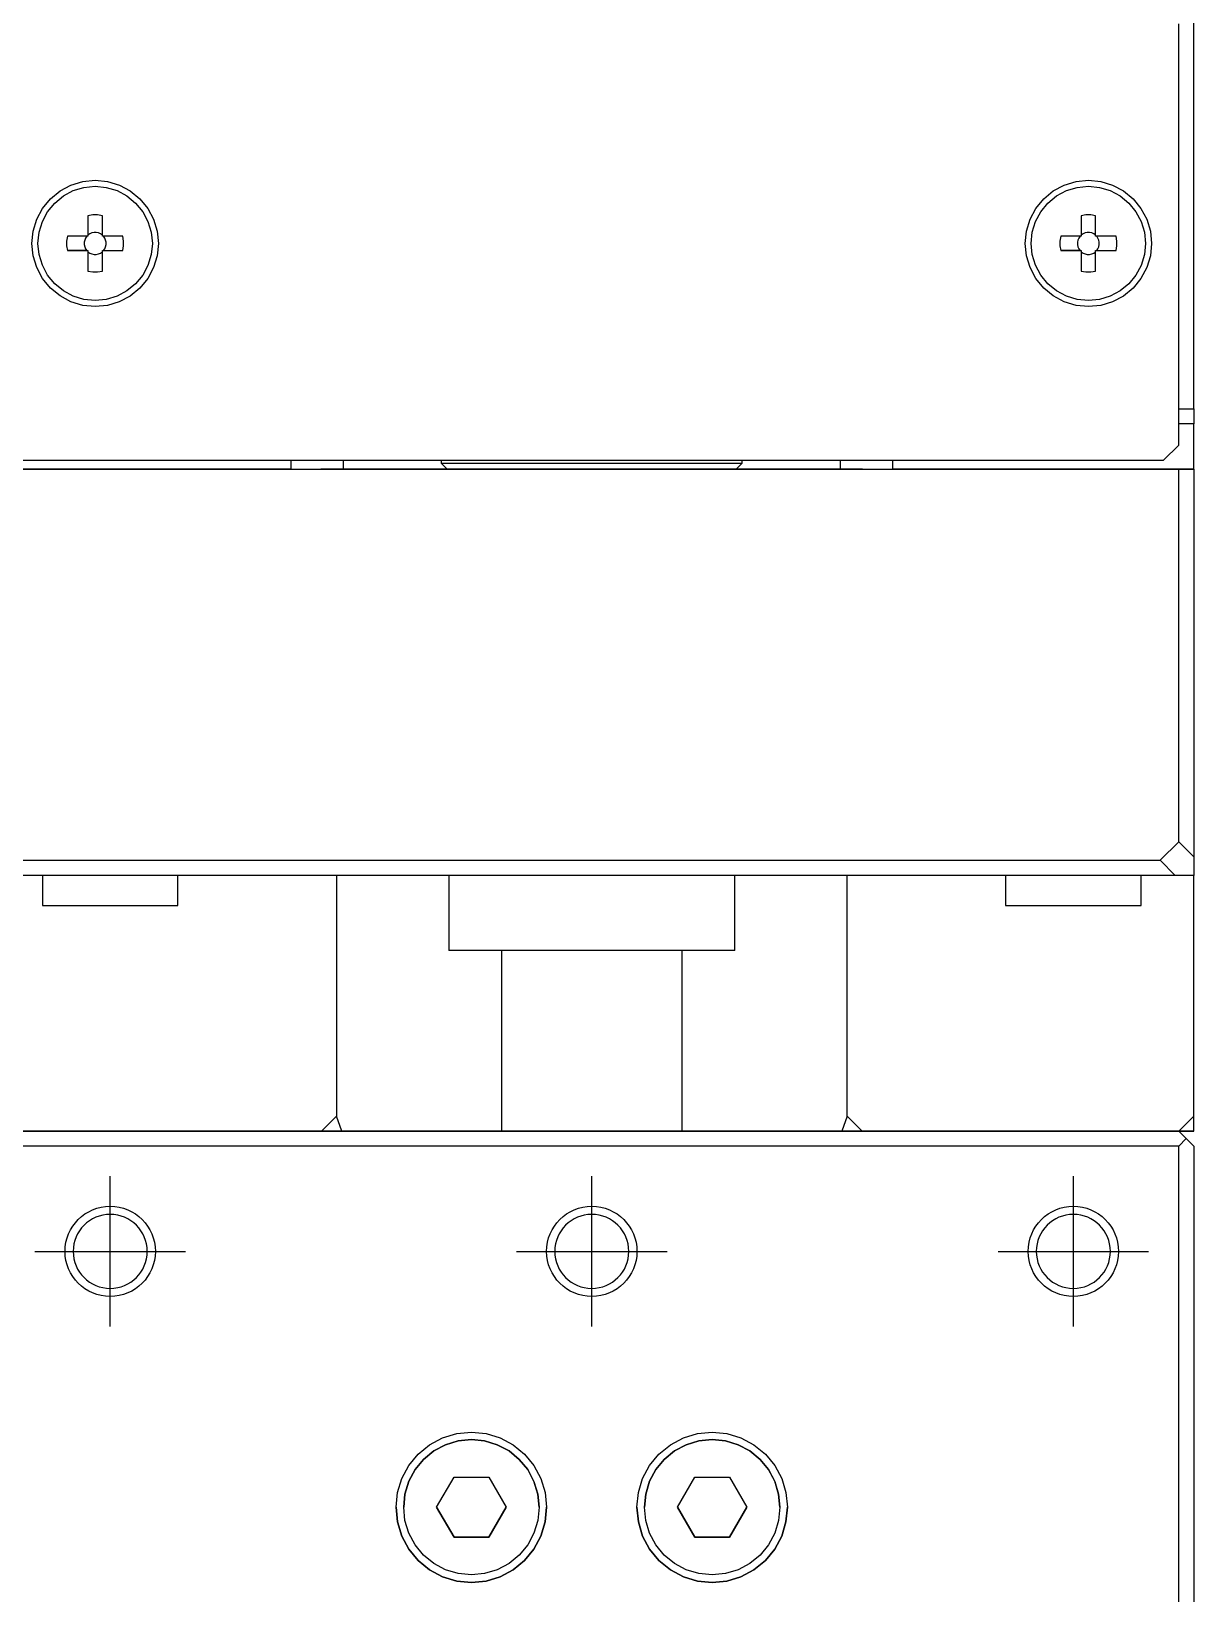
# Model space of a CAD drawing. Extents: x 0 to 698, y -8 to 617.
# Drawn here: x 295.3 to 333.9, y 69.6 to 121.5 of the extents above; entities that cross this region are included whole.
import ezdxf

# ---------------------------------------------------------------- set-up
doc = ezdxf.new("R2010")
doc.units = 0
doc.header["$LTSCALE"] = 0.5
doc.linetypes.add('CENTER', pattern=[50.8, 31.75, -6.35, 6.35, -6.35])
for name, color, linetype in [('MSM_CENTER', 1, 'CENTER'), ('MSM_CONTINUOUS', 7, 'CONTINUOUS'), ('MSM_NARROW', 5, 'CONTINUOUS')]:
    doc.layers.add(name, color=color, linetype=linetype)

msp = doc.modelspace()

# ---------------------------------------------------------------- linework, layer by layer
at = {"layer": 'MSM_CENTER'}
for p, q in [((297.896, 78.5), (297.896, 83.5)), ((313.896, 78.5), (313.896, 83.5)), ((329.896, 78.5), (329.896, 83.5)), ((295.396, 81), (300.396, 81)), ((311.396, 81), (316.396, 81)), ((327.396, 81), (332.396, 81))]:
    msp.add_line(p, q, dxfattribs=at)
at = {"layer": 'MSM_CONTINUOUS'}
for p, q in [((333.896, 108.998), (333.896, 122.498)), ((333.396, 107.798), (333.396, 121.798)), ((296.229, 116.244), (296.592, 116.438)), ((296.592, 116.438), (296.986, 116.557)), ((296.669, 116.253), (297.025, 116.361)), ((296.986, 116.557), (297.396, 116.598)), ((297.025, 116.361), (297.396, 116.398)), ((297.396, 116.598), (297.806, 116.557)), ((297.396, 116.398), (297.767, 116.361)), ((297.767, 116.361), (298.123, 116.253)), ((297.806, 116.557), (298.2, 116.438)), ((298.2, 116.438), (298.563, 116.244)), ((329.229, 116.244), (329.592, 116.438)), ((329.592, 116.438), (329.986, 116.557)), ((329.669, 116.253), (330.025, 116.361)), ((329.986, 116.557), (330.396, 116.598)), ((330.025, 116.361), (330.396, 116.398)), ((330.396, 116.598), (330.806, 116.557)), ((330.396, 116.398), (330.767, 116.361)), ((330.767, 116.361), (331.123, 116.253)), ((330.806, 116.557), (331.2, 116.438)), ((331.2, 116.438), (331.563, 116.244)), ((295.65, 115.664), (295.911, 115.983)), ((295.816, 115.553), (296.053, 115.841)), ((295.911, 115.983), (296.229, 116.244)), ((296.053, 115.841), (296.34, 116.077)), ((296.34, 116.077), (296.669, 116.253)), ((298.123, 116.253), (298.452, 116.077)), ((298.452, 116.077), (298.74, 115.841)), ((298.563, 116.244), (298.881, 115.982)), ((298.74, 115.841), (298.976, 115.553)), ((298.881, 115.982), (299.142, 115.664)), ((328.65, 115.664), (328.911, 115.983)), ((328.816, 115.553), (329.053, 115.841)), ((328.911, 115.983), (329.229, 116.244)), ((329.053, 115.841), (329.34, 116.077)), ((329.34, 116.077), (329.669, 116.253)), ((331.123, 116.253), (331.452, 116.077)), ((331.452, 116.077), (331.74, 115.841)), ((331.563, 116.244), (331.881, 115.982)), ((331.74, 115.841), (331.976, 115.553)), ((331.881, 115.982), (332.142, 115.664)), ((295.336, 114.907), (295.456, 115.301)), ((295.456, 115.301), (295.65, 115.664)), ((295.641, 115.225), (295.816, 115.553)), ((297.315, 115.444), (297.156, 115.417)), ((297.156, 115.417), (297.156, 114.738)), ((297.477, 115.444), (297.315, 115.444)), ((297.636, 115.417), (297.477, 115.444)), ((297.636, 114.738), (297.636, 115.417)), ((298.976, 115.553), (299.151, 115.225)), ((299.142, 115.664), (299.336, 115.301)), ((299.336, 115.301), (299.456, 114.907)), ((328.336, 114.907), (328.456, 115.301)), ((328.456, 115.301), (328.65, 115.664)), ((328.641, 115.225), (328.816, 115.553)), ((330.315, 115.444), (330.156, 115.417)), ((330.156, 115.417), (330.156, 114.738)), ((330.477, 115.444), (330.315, 115.444)), ((330.636, 115.417), (330.477, 115.444)), ((330.636, 114.738), (330.636, 115.417)), ((331.976, 115.553), (332.151, 115.225)), ((332.142, 115.664), (332.336, 115.301)), ((332.336, 115.301), (332.456, 114.907)), ((295.296, 114.498), (295.336, 114.907)), ((295.496, 114.498), (295.532, 114.868)), ((295.532, 114.868), (295.641, 115.225)), ((297.217, 114.815), (297.156, 114.772)), ((297.285, 114.845), (297.217, 114.815)), ((297.359, 114.861), (297.285, 114.845)), ((297.433, 114.861), (297.359, 114.861)), ((297.506, 114.845), (297.433, 114.861)), ((297.575, 114.815), (297.506, 114.845)), ((297.636, 114.772), (297.575, 114.815)), ((299.151, 115.225), (299.259, 114.868)), ((299.259, 114.868), (299.296, 114.497)), ((299.456, 114.907), (299.496, 114.497)), ((328.296, 114.498), (328.336, 114.907)), ((328.496, 114.498), (328.532, 114.868)), ((328.532, 114.868), (328.641, 115.225)), ((330.217, 114.815), (330.156, 114.772)), ((330.285, 114.845), (330.217, 114.815)), ((330.359, 114.861), (330.285, 114.845)), ((330.433, 114.861), (330.359, 114.861)), ((330.506, 114.845), (330.433, 114.861)), ((330.575, 114.815), (330.506, 114.845)), ((330.636, 114.772), (330.575, 114.815)), ((332.151, 115.225), (332.259, 114.868)), ((332.259, 114.868), (332.296, 114.497)), ((332.456, 114.907), (332.496, 114.497)), ((295.336, 114.088), (295.296, 114.498)), ((295.532, 114.127), (295.496, 114.498)), ((296.477, 114.738), (296.449, 114.578)), ((296.449, 114.578), (296.449, 114.417)), ((296.449, 114.417), (296.477, 114.258)), ((297.156, 114.738), (296.477, 114.738)), ((297.121, 114.258), (296.477, 114.258)), ((296.477, 114.258), (297.156, 114.258)), ((297.048, 114.608), (297.033, 114.535)), ((297.033, 114.535), (297.033, 114.46)), ((297.033, 114.46), (297.048, 114.387)), ((297.078, 114.677), (297.048, 114.608)), ((297.048, 114.387), (297.078, 114.319)), ((297.121, 114.738), (297.078, 114.677)), ((297.078, 114.319), (297.121, 114.258)), ((297.121, 114.258), (297.156, 114.258)), ((297.156, 114.258), (297.156, 114.258)), ((297.156, 114.258), (297.156, 113.578)), ((298.315, 114.738), (297.636, 114.738)), ((297.636, 113.578), (297.636, 114.258)), ((297.636, 114.258), (298.315, 114.258)), ((297.636, 114.258), (297.671, 114.258)), ((297.636, 114.258), (297.636, 114.258)), ((297.714, 114.677), (297.671, 114.738)), ((297.671, 114.258), (297.714, 114.319)), ((297.671, 114.258), (298.315, 114.258)), ((297.744, 114.608), (297.714, 114.677)), ((297.714, 114.319), (297.744, 114.387)), ((297.759, 114.535), (297.744, 114.608)), ((297.744, 114.387), (297.759, 114.46)), ((297.759, 114.46), (297.759, 114.535)), ((298.342, 114.578), (298.315, 114.738)), ((298.315, 114.258), (298.342, 114.417)), ((298.342, 114.417), (298.342, 114.578)), ((299.296, 114.497), (299.259, 114.127)), ((299.496, 114.497), (299.456, 114.088)), ((328.336, 114.088), (328.296, 114.498)), ((328.532, 114.127), (328.496, 114.498)), ((329.477, 114.738), (329.449, 114.578)), ((329.449, 114.578), (329.449, 114.417)), ((329.449, 114.417), (329.477, 114.258)), ((330.156, 114.738), (329.477, 114.738)), ((330.121, 114.258), (329.477, 114.258)), ((329.477, 114.258), (330.156, 114.258)), ((330.048, 114.608), (330.033, 114.535)), ((330.033, 114.535), (330.033, 114.46)), ((330.033, 114.46), (330.048, 114.387)), ((330.078, 114.677), (330.048, 114.608)), ((330.048, 114.387), (330.078, 114.319)), ((330.121, 114.738), (330.078, 114.677)), ((330.078, 114.319), (330.121, 114.258)), ((330.121, 114.258), (330.156, 114.258)), ((330.156, 114.258), (330.156, 114.258)), ((330.156, 114.258), (330.156, 113.578)), ((331.315, 114.738), (330.636, 114.738)), ((330.636, 114.258), (331.315, 114.258)), ((330.636, 113.578), (330.636, 114.258)), ((330.636, 114.258), (330.636, 114.258)), ((330.636, 114.258), (330.671, 114.258)), ((330.714, 114.677), (330.671, 114.738)), ((330.671, 114.258), (330.714, 114.319)), ((330.671, 114.258), (331.315, 114.258)), ((330.744, 114.608), (330.714, 114.677)), ((330.714, 114.319), (330.744, 114.387)), ((330.759, 114.535), (330.744, 114.608)), ((330.744, 114.387), (330.759, 114.46)), ((330.759, 114.46), (330.759, 114.535)), ((331.342, 114.578), (331.315, 114.738)), ((331.315, 114.258), (331.342, 114.417)), ((331.342, 114.417), (331.342, 114.578)), ((332.296, 114.497), (332.259, 114.127)), ((332.496, 114.497), (332.456, 114.088)), ((295.456, 113.694), (295.336, 114.088)), ((295.641, 113.771), (295.532, 114.127)), ((295.816, 113.442), (295.641, 113.771)), ((297.156, 114.223), (297.217, 114.18)), ((297.217, 114.18), (297.285, 114.15)), ((297.285, 114.15), (297.359, 114.135)), ((297.359, 114.135), (297.433, 114.135)), ((297.433, 114.135), (297.506, 114.15)), ((297.506, 114.15), (297.575, 114.18)), ((297.575, 114.18), (297.636, 114.223)), ((299.151, 113.77), (298.976, 113.442)), ((299.259, 114.127), (299.151, 113.77)), ((299.456, 114.088), (299.336, 113.694)), ((328.456, 113.694), (328.336, 114.088)), ((328.641, 113.771), (328.532, 114.127)), ((328.816, 113.442), (328.641, 113.771)), ((330.156, 114.223), (330.217, 114.18)), ((330.217, 114.18), (330.285, 114.15)), ((330.285, 114.15), (330.359, 114.135)), ((330.359, 114.135), (330.433, 114.135)), ((330.433, 114.135), (330.506, 114.15)), ((330.506, 114.15), (330.575, 114.18)), ((330.575, 114.18), (330.636, 114.223)), ((332.151, 113.77), (331.976, 113.442)), ((332.259, 114.127), (332.151, 113.77)), ((332.456, 114.088), (332.336, 113.694)), ((295.65, 113.331), (295.456, 113.694)), ((295.911, 113.013), (295.65, 113.331)), ((296.052, 113.154), (295.816, 113.442)), ((297.156, 113.578), (297.315, 113.551)), ((297.315, 113.551), (297.477, 113.551)), ((297.477, 113.551), (297.636, 113.578)), ((298.976, 113.442), (298.739, 113.154)), ((299.142, 113.331), (298.881, 113.013)), ((299.336, 113.694), (299.142, 113.331)), ((328.65, 113.331), (328.456, 113.694)), ((328.911, 113.013), (328.65, 113.331)), ((329.052, 113.154), (328.816, 113.442)), ((330.156, 113.578), (330.315, 113.551)), ((330.315, 113.551), (330.477, 113.551)), ((330.477, 113.551), (330.636, 113.578)), ((331.976, 113.442), (331.739, 113.154)), ((332.142, 113.331), (331.881, 113.013)), ((332.336, 113.694), (332.142, 113.331)), ((296.229, 112.752), (295.911, 113.013)), ((296.34, 112.918), (296.052, 113.154)), ((296.592, 112.557), (296.229, 112.752)), ((296.669, 112.742), (296.34, 112.918)), ((297.025, 112.634), (296.669, 112.742)), ((298.123, 112.742), (297.767, 112.634)), ((298.451, 112.918), (298.123, 112.742)), ((298.563, 112.751), (298.199, 112.557)), ((298.739, 113.154), (298.451, 112.918)), ((298.881, 113.013), (298.563, 112.751)), ((329.229, 112.752), (328.911, 113.013)), ((329.34, 112.918), (329.052, 113.154)), ((329.592, 112.557), (329.229, 112.752)), ((329.669, 112.742), (329.34, 112.918)), ((330.025, 112.634), (329.669, 112.742)), ((331.123, 112.742), (330.767, 112.634)), ((331.451, 112.918), (331.123, 112.742)), ((331.563, 112.751), (331.199, 112.557)), ((331.739, 113.154), (331.451, 112.918)), ((331.881, 113.013), (331.563, 112.751)), ((296.986, 112.438), (296.592, 112.557)), ((297.396, 112.398), (296.986, 112.438)), ((297.396, 112.598), (297.025, 112.634)), ((297.767, 112.634), (297.396, 112.598)), ((297.805, 112.438), (297.396, 112.398)), ((298.199, 112.557), (297.805, 112.438)), ((329.986, 112.438), (329.592, 112.557)), ((330.396, 112.398), (329.986, 112.438)), ((330.396, 112.598), (330.025, 112.634)), ((330.767, 112.634), (330.396, 112.598)), ((330.805, 112.438), (330.396, 112.398)), ((331.199, 112.557), (330.805, 112.438)), ((333.396, 108.998), (333.896, 108.998)), ((333.896, 108.998), (333.896, 108.498)), ((333.896, 108.498), (333.396, 108.498)), ((333.896, 106.998), (333.896, 108.498)), ((332.896, 107.298), (333.396, 107.798)), ((303.896, 106.998), (293.896, 106.998)), ((294.396, 106.998), (333.396, 106.998)), ((294.896, 107.298), (332.896, 107.298)), ((303.896, 107.298), (303.896, 106.998)), ((303.896, 106.999), (304.384, 106.999)), ((304.384, 106.999), (304.814, 106.999)), ((304.814, 106.999), (305.167, 106.999)), ((305.069, 106.999), (304.896, 106.999)), ((304.896, 106.999), (305.072, 106.999)), ((305.581, 106.998), (305.069, 106.999)), ((305.072, 106.999), (305.595, 106.999)), ((305.167, 106.999), (305.429, 106.999)), ((305.429, 106.999), (305.591, 107)), ((306.413, 106.998), (305.581, 106.998)), ((305.591, 107), (305.646, 107)), ((305.595, 106.999), (306.445, 107)), ((305.646, 107), (305.646, 107.298)), ((309.095, 107), (305.646, 107)), ((305.696, 106.999), (305.695, 106.998)), ((305.696, 106.999), (305.841, 106.999)), ((305.841, 106.999), (305.696, 106.999)), ((305.841, 106.999), (306.272, 106.998)), ((306.272, 106.999), (305.841, 106.999)), ((306.973, 106.999), (306.272, 106.999)), ((306.272, 106.998), (306.972, 106.998)), ((307.532, 106.998), (306.413, 106.998)), ((306.445, 107), (307.586, 107)), ((306.972, 106.998), (307.918, 106.998)), ((307.919, 107), (306.973, 106.999)), ((307.224, 106.999), (307.096, 106.999)), ((307.096, 106.999), (307.227, 106.999)), ((307.604, 106.998), (307.224, 106.999)), ((307.227, 106.999), (307.615, 106.999)), ((308.896, 106.998), (307.532, 106.998)), ((307.586, 107), (308.976, 107)), ((308.221, 106.998), (307.604, 106.998)), ((307.615, 106.999), (308.246, 106.999)), ((307.918, 106.998), (309.076, 106.998)), ((309.076, 107), (307.919, 107)), ((309.052, 106.998), (308.221, 106.998)), ((308.246, 106.999), (309.095, 106.999)), ((308.896, 107.298), (308.896, 107.199)), ((308.896, 107.199), (309.096, 106.999)), ((308.896, 107.199), (308.992, 107.199)), ((310.452, 106.998), (308.896, 106.998)), ((308.992, 107.199), (309.277, 107.199)), ((310.066, 106.998), (309.052, 106.998)), ((309.196, 106.999), (309.195, 106.998)), ((309.277, 107.199), (309.739, 107.198)), ((309.739, 107.198), (310.36, 107.198)), ((311.223, 106.998), (310.066, 106.998)), ((310.36, 107.198), (311.118, 107.198)), ((312.14, 106.998), (310.452, 106.998)), ((311.118, 107.198), (311.983, 107.198)), ((312.482, 106.998), (311.223, 106.998)), ((311.983, 107.198), (312.92, 107.198)), ((313.896, 106.998), (312.14, 106.998)), ((312.92, 107.198), (313.896, 107.198)), ((313.896, 107.198), (314.871, 107.198)), ((315.652, 106.998), (313.896, 106.998)), ((314.871, 107.198), (315.809, 107.198)), ((316.568, 106.998), (315.31, 106.998)), ((317.34, 106.998), (315.652, 106.998)), ((315.809, 107.198), (316.674, 107.198)), ((317.726, 106.998), (316.568, 106.998)), ((316.674, 107.198), (317.431, 107.198)), ((318.896, 106.998), (317.34, 106.998)), ((317.431, 107.198), (318.053, 107.198)), ((318.74, 106.998), (317.726, 106.998)), ((318.053, 107.198), (318.515, 107.199)), ((318.515, 107.199), (318.8, 107.199)), ((318.597, 106.998), (318.596, 106.999)), ((318.696, 106.999), (318.896, 107.199)), ((322.146, 107), (318.697, 107)), ((318.697, 106.999), (319.546, 106.999)), ((319.873, 107), (318.716, 107)), ((318.716, 106.998), (319.874, 106.998)), ((319.571, 106.998), (318.74, 106.998)), ((318.8, 107.199), (318.896, 107.199)), ((318.816, 107), (320.206, 107)), ((318.896, 107.199), (318.896, 107.298)), ((320.259, 106.998), (318.896, 106.998)), ((319.546, 106.999), (320.176, 106.999)), ((320.188, 106.998), (319.571, 106.998)), ((320.819, 106.999), (319.873, 107)), ((319.874, 106.998), (320.82, 106.998)), ((320.176, 106.999), (320.565, 106.999)), ((320.568, 106.999), (320.188, 106.998)), ((320.206, 107), (321.347, 107)), ((321.379, 106.998), (320.259, 106.998)), ((320.565, 106.999), (320.696, 106.999)), ((320.696, 106.999), (320.568, 106.999)), ((321.52, 106.999), (320.819, 106.999)), ((320.82, 106.998), (321.52, 106.998)), ((321.347, 107), (322.196, 106.999)), ((322.21, 106.998), (321.379, 106.998)), ((321.52, 106.998), (321.951, 106.999)), ((321.951, 106.999), (321.52, 106.999)), ((321.951, 106.999), (322.096, 106.999)), ((322.096, 106.999), (321.951, 106.999)), ((322.096, 106.998), (322.096, 106.999)), ((322.146, 107.298), (322.146, 107)), ((322.146, 107), (322.201, 107)), ((322.196, 106.999), (322.719, 106.999)), ((322.201, 107), (322.363, 106.999)), ((322.723, 106.999), (322.21, 106.998)), ((322.363, 106.999), (322.625, 106.999)), ((322.625, 106.999), (322.978, 106.999)), ((322.719, 106.999), (322.896, 106.999)), ((322.896, 106.999), (322.723, 106.999)), ((322.978, 106.999), (323.407, 106.999)), ((323.407, 106.999), (323.896, 106.999)), ((323.896, 106.998), (323.896, 107.298)), ((333.896, 106.998), (323.896, 106.998)), ((333.396, 106.998), (333.896, 106.998)), ((333.396, 94.61), (333.396, 106.998)), ((333.896, 106.998), (333.896, 106.998)), ((333.896, 106.998), (333.896, 94.11)), ((332.784, 93.998), (333.396, 94.61)), ((333.396, 94.61), (333.896, 94.11)), ((295.008, 93.998), (332.784, 93.998)), ((333.284, 93.498), (332.784, 93.998)), ((333.896, 94.11), (333.896, 93.498)), ((333.284, 93.498), (294.508, 93.498)), ((295.646, 93.498), (295.646, 92.498)), ((300.146, 92.498), (300.146, 93.498)), ((305.411, 93.498), (305.411, 85.499)), ((309.146, 93.498), (309.146, 90.999)), ((318.646, 90.999), (318.646, 93.498)), ((322.381, 85.499), (322.381, 93.498)), ((327.646, 93.498), (327.646, 92.498)), ((332.146, 92.498), (332.146, 93.498)), ((333.896, 93.498), (333.284, 93.498)), ((333.896, 85.499), (333.896, 93.498)), ((295.646, 92.498), (295.689, 92.498)), ((295.689, 92.498), (295.817, 92.498)), ((295.817, 92.498), (296.025, 92.498)), ((296.025, 92.498), (296.305, 92.498)), ((296.305, 92.498), (296.646, 92.498)), ((296.646, 92.498), (297.035, 92.498)), ((297.035, 92.498), (297.457, 92.498)), ((297.457, 92.498), (297.896, 92.498)), ((297.896, 92.498), (298.335, 92.498)), ((298.335, 92.498), (298.757, 92.498)), ((298.757, 92.498), (299.146, 92.498)), ((299.146, 92.498), (299.487, 92.498)), ((299.487, 92.498), (299.767, 92.498)), ((299.767, 92.498), (299.975, 92.498)), ((299.975, 92.498), (300.103, 92.498)), ((300.103, 92.498), (300.146, 92.498)), ((327.646, 92.498), (327.689, 92.498)), ((327.689, 92.498), (327.817, 92.498)), ((327.817, 92.498), (328.025, 92.498)), ((328.025, 92.498), (328.305, 92.498)), ((328.305, 92.498), (328.646, 92.498)), ((328.646, 92.498), (329.035, 92.498)), ((329.035, 92.498), (329.457, 92.498)), ((329.457, 92.498), (329.896, 92.498)), ((329.896, 92.498), (330.335, 92.498)), ((330.335, 92.498), (330.757, 92.498)), ((330.757, 92.498), (331.146, 92.498)), ((331.146, 92.498), (331.487, 92.498)), ((331.487, 92.498), (331.767, 92.498)), ((331.767, 92.498), (331.975, 92.498)), ((331.975, 92.498), (332.103, 92.498)), ((332.103, 92.498), (332.146, 92.498)), ((309.237, 90.999), (309.146, 90.999)), ((309.507, 90.999), (309.237, 90.999)), ((309.946, 90.998), (309.507, 90.999)), ((310.537, 90.998), (309.946, 90.998)), ((311.257, 90.998), (310.537, 90.998)), ((310.896, 90.998), (310.896, 84.998)), ((312.078, 90.998), (311.257, 90.998)), ((312.969, 90.998), (312.078, 90.998)), ((313.896, 90.998), (312.969, 90.998)), ((314.823, 90.998), (313.896, 90.998)), ((315.714, 90.998), (314.823, 90.998)), ((316.535, 90.998), (315.714, 90.998)), ((317.255, 90.998), (316.535, 90.998)), ((316.896, 84.998), (316.896, 90.998)), ((317.845, 90.998), (317.255, 90.998)), ((318.284, 90.999), (317.845, 90.998)), ((318.555, 90.999), (318.284, 90.999)), ((318.646, 90.999), (318.555, 90.999)), ((305.411, 85.499), (304.911, 84.999)), ((305.59, 84.999), (305.411, 85.499)), ((322.381, 85.499), (322.202, 84.999)), ((322.881, 84.999), (322.381, 85.499)), ((333.896, 85.499), (333.396, 84.999)), ((333.896, 84.999), (333.896, 85.499)), ((333.896, 85), (277.096, 85)), ((294.396, 84.999), (304.911, 84.999)), ((294.396, 84.998), (333.396, 84.998)), ((295.25, 84.999), (295.409, 84.999)), ((295.409, 84.999), (295.668, 84.999)), ((295.668, 84.999), (296.016, 84.999)), ((296.016, 84.999), (296.44, 84.999)), ((301.696, 84.999), (296.157, 84.999)), ((296.157, 84.999), (296.157, 84.999)), ((296.44, 84.999), (296.924, 84.998)), ((296.924, 84.998), (297.45, 84.998)), ((297.45, 84.998), (297.996, 84.998)), ((297.996, 84.998), (300.696, 84.998)), ((306.896, 84.998), (300.696, 84.998)), ((300.696, 84.998), (300.696, 84.998)), ((301.696, 84.999), (304.396, 84.999)), ((301.696, 84.999), (301.696, 84.998)), ((304.396, 84.999), (304.958, 84.999)), ((304.911, 84.999), (305.59, 84.999)), ((304.958, 84.999), (305.498, 84.999)), ((305.498, 84.999), (305.993, 84.999)), ((306.896, 85), (305.59, 84.999)), ((305.993, 84.999), (306.896, 84.999)), ((306.896, 84.999), (306.896, 85)), ((308.047, 85), (306.896, 85)), ((306.896, 84.999), (306.896, 84.998)), ((320.896, 84.998), (306.896, 84.998)), ((310.896, 85), (307.188, 85)), ((309.396, 85), (308.047, 85)), ((310.896, 85), (309.396, 85)), ((320.604, 85), (316.896, 85)), ((318.396, 85), (316.896, 85)), ((319.744, 85), (318.396, 85)), ((320.896, 85), (319.744, 85)), ((320.896, 84.999), (320.896, 85)), ((322.202, 84.999), (320.896, 85)), ((320.896, 84.998), (320.896, 84.999)), ((320.896, 84.999), (321.799, 84.999)), ((327.096, 84.998), (320.896, 84.998)), ((322.294, 84.999), (321.799, 84.999)), ((322.202, 84.999), (322.881, 84.999)), ((322.833, 84.999), (322.294, 84.999)), ((323.396, 84.999), (322.833, 84.999)), ((322.881, 84.999), (333.396, 84.999)), ((326.096, 84.999), (323.396, 84.999)), ((326.096, 84.999), (326.096, 84.998)), ((327.096, 84.998), (329.796, 84.998)), ((327.096, 84.998), (327.096, 84.998)), ((329.796, 84.998), (330.342, 84.998)), ((330.342, 84.998), (330.867, 84.998)), ((330.867, 84.998), (331.352, 84.999)), ((331.352, 84.999), (331.776, 84.999)), ((331.776, 84.999), (332.124, 84.999)), ((332.124, 84.999), (332.383, 84.999)), ((332.383, 84.999), (332.542, 84.999)), ((332.542, 84.999), (332.596, 84.999)), ((332.596, 84.999), (332.596, 84.999)), ((332.596, 84.999), (333.096, 84.999)), ((333.396, 84.999), (333.096, 84.999)), ((333.396, 84.999), (333.896, 84.499)), ((333.646, 84.749), (333.396, 84.999)), ((333.396, 84.998), (333.396, 84.999)), ((333.396, 84.999), (333.396, 84.999)), ((333.396, 84.999), (333.896, 84.999)), ((333.396, 84.998), (333.646, 84.748)), ((333.646, 84.748), (333.396, 84.497)), ((333.646, 84.75), (333.397, 84.999)), ((333.896, 84.5), (333.646, 84.75)), ((333.896, 84.499), (333.646, 84.749)), ((333.646, 84.748), (333.896, 84.498)), ((333.396, 84.497), (294.396, 84.497)), ((333.396, 45.497), (333.396, 84.497)), ((333.896, 84.5), (333.896, 84.499)), ((333.896, 84.499), (333.896, 84.498)), ((333.896, 84.499), (333.896, 84.499)), ((333.896, 84.498), (333.896, 45)), ((308.507, 74.576), (308.939, 74.807)), ((308.939, 74.807), (309.408, 74.949)), ((309.408, 74.949), (309.896, 74.997)), ((309.896, 74.997), (310.384, 74.949)), ((310.384, 74.949), (310.853, 74.807)), ((310.853, 74.807), (311.285, 74.576)), ((316.507, 74.576), (316.939, 74.807)), ((316.939, 74.807), (317.408, 74.949)), ((317.408, 74.949), (317.896, 74.997)), ((317.896, 74.997), (318.384, 74.949)), ((318.384, 74.949), (318.853, 74.807)), ((318.853, 74.807), (319.285, 74.576)), ((307.817, 73.886), (308.128, 74.265)), ((308.128, 74.265), (308.507, 74.576)), ((308.646, 74.369), (308.305, 74.089)), ((308.305, 74.089), (308.646, 74.368)), ((309.035, 74.577), (308.646, 74.369)), ((308.646, 74.368), (309.035, 74.576)), ((309.457, 74.705), (309.035, 74.577)), ((309.035, 74.576), (309.457, 74.704)), ((309.896, 74.748), (309.457, 74.705)), ((309.457, 74.704), (309.896, 74.748)), ((309.896, 74.748), (310.335, 74.704)), ((310.335, 74.705), (309.896, 74.748)), ((310.757, 74.577), (310.335, 74.705)), ((310.335, 74.704), (310.757, 74.576)), ((311.146, 74.369), (310.757, 74.577)), ((310.757, 74.576), (311.146, 74.368)), ((311.487, 74.089), (311.146, 74.369)), ((311.146, 74.368), (311.487, 74.088)), ((311.285, 74.576), (311.664, 74.265)), ((311.664, 74.265), (311.975, 73.886)), ((315.817, 73.886), (316.128, 74.265)), ((316.128, 74.265), (316.507, 74.576)), ((316.646, 74.369), (316.305, 74.089)), ((316.305, 74.089), (316.646, 74.368)), ((317.035, 74.577), (316.646, 74.369)), ((316.646, 74.368), (317.035, 74.576)), ((317.457, 74.705), (317.035, 74.577)), ((317.035, 74.576), (317.457, 74.704)), ((317.896, 74.748), (317.457, 74.705)), ((317.457, 74.704), (317.896, 74.748)), ((317.896, 74.748), (318.335, 74.704)), ((318.335, 74.705), (317.896, 74.748)), ((318.757, 74.577), (318.335, 74.705)), ((318.335, 74.704), (318.757, 74.576)), ((319.146, 74.369), (318.757, 74.577)), ((318.757, 74.576), (319.146, 74.368)), ((319.487, 74.089), (319.146, 74.369)), ((319.146, 74.368), (319.487, 74.088)), ((319.285, 74.576), (319.664, 74.265)), ((319.664, 74.265), (319.975, 73.886)), ((307.586, 73.454), (307.817, 73.886)), ((308.025, 73.748), (307.817, 73.359)), ((307.817, 73.359), (308.025, 73.748)), ((308.305, 74.089), (308.025, 73.748)), ((308.025, 73.748), (308.305, 74.089)), ((311.767, 73.748), (311.487, 74.089)), ((311.487, 74.088), (311.767, 73.747)), ((311.975, 73.359), (311.767, 73.748)), ((311.767, 73.747), (311.975, 73.358)), ((311.975, 73.886), (312.206, 73.454)), ((315.586, 73.454), (315.817, 73.886)), ((316.025, 73.748), (315.817, 73.359)), ((315.817, 73.359), (316.025, 73.748)), ((316.305, 74.089), (316.025, 73.748)), ((316.025, 73.748), (316.305, 74.089)), ((319.767, 73.748), (319.487, 74.089)), ((319.487, 74.088), (319.767, 73.747)), ((319.975, 73.359), (319.767, 73.748)), ((319.767, 73.747), (319.975, 73.358)), ((319.975, 73.886), (320.206, 73.454)), ((307.444, 72.985), (307.586, 73.454)), ((307.817, 73.359), (307.689, 72.937)), ((307.689, 72.937), (307.817, 73.359)), ((308.741, 72.498), (309.319, 73.498)), ((309.319, 73.498), (310.473, 73.498)), ((310.473, 73.498), (311.051, 72.498)), ((312.103, 72.937), (311.975, 73.359)), ((311.975, 73.358), (312.103, 72.936)), ((312.206, 73.454), (312.348, 72.985)), ((315.444, 72.985), (315.586, 73.454)), ((315.817, 73.359), (315.689, 72.937)), ((315.689, 72.937), (315.817, 73.359)), ((316.741, 72.498), (317.319, 73.498)), ((317.319, 73.498), (318.473, 73.498)), ((318.473, 73.498), (319.051, 72.498)), ((320.103, 72.937), (319.975, 73.359)), ((319.975, 73.358), (320.103, 72.936)), ((320.206, 73.454), (320.348, 72.985)), ((307.396, 72.497), (307.444, 72.985)), ((307.689, 72.937), (307.646, 72.498)), ((307.646, 72.498), (307.689, 72.937)), ((312.146, 72.498), (312.103, 72.937)), ((312.103, 72.936), (312.146, 72.497)), ((312.348, 72.985), (312.396, 72.497)), ((315.396, 72.497), (315.444, 72.985)), ((315.689, 72.937), (315.646, 72.498)), ((315.646, 72.498), (315.689, 72.937)), ((320.146, 72.498), (320.103, 72.937)), ((320.103, 72.936), (320.146, 72.497)), ((320.348, 72.985), (320.396, 72.497)), ((307.396, 72.498), (307.444, 72.01)), ((307.444, 72.01), (307.396, 72.497)), ((307.646, 72.498), (307.646, 72.498)), ((307.689, 72.059), (307.646, 72.498)), ((308.741, 72.498), (309.319, 71.498)), ((309.319, 71.498), (308.741, 72.498)), ((310.473, 71.498), (311.051, 72.498)), ((311.051, 72.498), (310.473, 71.498)), ((312.146, 72.497), (312.103, 72.058)), ((312.146, 72.497), (312.146, 72.498)), ((312.348, 72.01), (312.396, 72.498)), ((312.396, 72.497), (312.348, 72.01)), ((315.396, 72.498), (315.444, 72.01)), ((315.444, 72.01), (315.396, 72.497)), ((315.646, 72.498), (315.646, 72.498)), ((315.689, 72.059), (315.646, 72.498)), ((317.319, 71.498), (316.741, 72.498)), ((316.741, 72.498), (317.319, 71.498)), ((319.051, 72.498), (318.473, 71.498)), ((318.473, 71.498), (319.051, 72.498)), ((320.146, 72.497), (320.103, 72.058)), ((320.146, 72.497), (320.146, 72.498)), ((320.348, 72.01), (320.396, 72.498)), ((320.396, 72.497), (320.348, 72.01)), ((307.444, 72.01), (307.586, 71.541)), ((307.586, 71.541), (307.444, 72.01)), ((307.817, 71.637), (307.689, 72.059)), ((312.103, 72.058), (311.975, 71.636)), ((312.206, 71.541), (312.348, 72.01)), ((312.348, 72.01), (312.206, 71.541)), ((315.444, 72.01), (315.586, 71.541)), ((315.586, 71.541), (315.444, 72.01)), ((315.817, 71.637), (315.689, 72.059)), ((320.103, 72.058), (319.975, 71.636)), ((320.206, 71.541), (320.348, 72.01)), ((320.348, 72.01), (320.206, 71.541)), ((307.586, 71.541), (307.817, 71.109)), ((307.817, 71.109), (307.586, 71.541)), ((308.025, 71.248), (307.817, 71.637)), ((308.305, 70.907), (308.025, 71.248)), ((309.319, 71.498), (309.319, 71.498)), ((309.319, 71.498), (310.473, 71.498)), ((310.473, 71.498), (309.319, 71.498)), ((310.473, 71.498), (310.473, 71.498)), ((311.767, 71.247), (311.487, 70.906)), ((311.975, 71.636), (311.767, 71.247)), ((311.975, 71.109), (312.206, 71.541)), ((312.206, 71.541), (311.975, 71.108)), ((315.586, 71.541), (315.817, 71.109)), ((315.817, 71.109), (315.586, 71.541)), ((316.025, 71.248), (315.817, 71.637)), ((316.305, 70.907), (316.025, 71.248)), ((318.473, 71.498), (317.319, 71.498)), ((317.319, 71.498), (318.473, 71.498)), ((317.319, 71.498), (317.319, 71.498)), ((318.473, 71.498), (318.473, 71.498)), ((319.767, 71.247), (319.487, 70.906)), ((319.975, 71.636), (319.767, 71.247)), ((319.975, 71.109), (320.206, 71.541)), ((320.206, 71.541), (319.975, 71.108)), ((307.817, 71.109), (308.128, 70.73)), ((308.128, 70.73), (307.817, 71.109)), ((308.128, 70.73), (308.507, 70.419)), ((308.507, 70.419), (308.128, 70.73)), ((308.646, 70.627), (308.305, 70.907)), ((309.035, 70.419), (308.646, 70.627)), ((311.146, 70.627), (310.757, 70.419)), ((311.487, 70.906), (311.146, 70.627)), ((311.285, 70.419), (311.664, 70.73)), ((311.664, 70.73), (311.285, 70.419)), ((311.664, 70.73), (311.975, 71.109)), ((311.975, 71.108), (311.664, 70.73)), ((315.817, 71.109), (316.128, 70.73)), ((316.128, 70.73), (315.817, 71.109)), ((316.128, 70.73), (316.507, 70.419)), ((316.507, 70.419), (316.128, 70.73)), ((316.646, 70.627), (316.305, 70.907)), ((317.035, 70.419), (316.646, 70.627)), ((319.146, 70.627), (318.757, 70.419)), ((319.487, 70.906), (319.146, 70.627)), ((319.285, 70.419), (319.664, 70.73)), ((319.664, 70.73), (319.285, 70.419)), ((319.664, 70.73), (319.975, 71.109)), ((319.975, 71.108), (319.664, 70.73)), ((308.507, 70.419), (308.939, 70.188)), ((308.939, 70.188), (308.507, 70.419)), ((308.939, 70.188), (309.408, 70.046)), ((309.408, 70.046), (308.939, 70.188)), ((309.457, 70.291), (309.035, 70.419)), ((309.896, 70.248), (309.457, 70.291)), ((310.335, 70.291), (309.896, 70.248)), ((310.757, 70.419), (310.335, 70.291)), ((310.384, 70.046), (310.853, 70.188)), ((310.853, 70.188), (310.384, 70.045)), ((310.853, 70.188), (311.285, 70.419)), ((311.285, 70.419), (310.853, 70.188)), ((316.507, 70.419), (316.939, 70.188)), ((316.939, 70.188), (316.507, 70.419)), ((316.939, 70.188), (317.408, 70.046)), ((317.408, 70.046), (316.939, 70.188)), ((317.457, 70.291), (317.035, 70.419)), ((317.896, 70.248), (317.457, 70.291)), ((318.335, 70.291), (317.896, 70.248)), ((318.757, 70.419), (318.335, 70.291)), ((318.384, 70.046), (318.853, 70.188)), ((318.853, 70.188), (318.384, 70.045)), ((318.853, 70.188), (319.285, 70.419)), ((319.285, 70.419), (318.853, 70.188)), ((309.408, 70.046), (309.896, 69.998)), ((309.896, 69.997), (309.408, 70.046)), ((309.896, 69.998), (310.384, 70.046)), ((310.384, 70.045), (309.896, 69.997)), ((317.408, 70.046), (317.896, 69.998)), ((317.896, 69.997), (317.408, 70.046)), ((317.896, 69.998), (318.384, 70.046)), ((318.384, 70.045), (317.896, 69.997))]:
    msp.add_line(p, q, dxfattribs=at)
at = {"layer": 'MSM_CONTINUOUS', "extrusion": (0, 0, -1)}
for centre in [(-297.896, 81), (-313.896, 81), (-329.896, 81)]:
    msp.add_circle(centre, 1.23, dxfattribs=at)
at = {"layer": 'MSM_NARROW'}
for centre in [(297.896, 81), (313.896, 81), (329.896, 81)]:
    msp.add_circle(centre, 1.5, dxfattribs=at)

doc.saveas('drawing.dxf')
